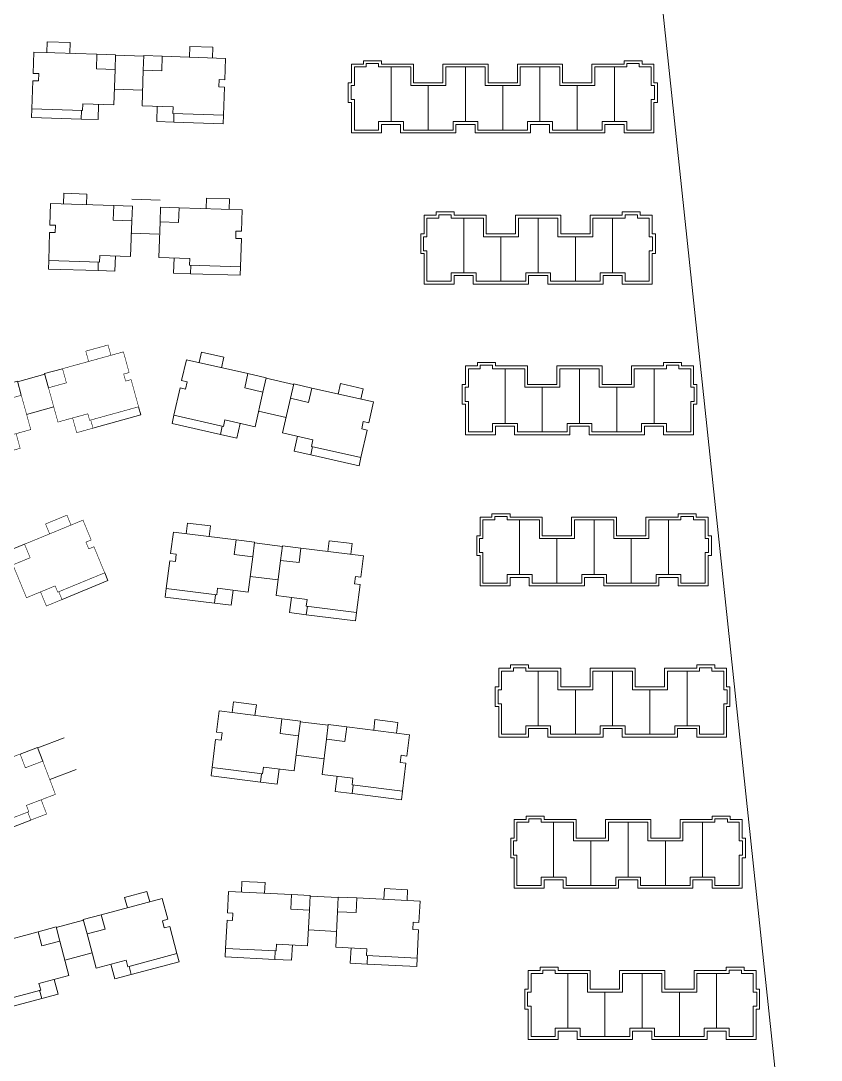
# Model space of a CAD drawing. Extents: x 65861 to 180383, y -19954 to 24543.
# Drawn here: x 123884 to 125302, y -12531 to -10689 of the extents above; entities that cross this region are included whole.
import ezdxf

# ---------------------------------------------------------------- set-up
doc = ezdxf.new("R2010")
doc.units = 0
doc.header["$LTSCALE"] = 1000
doc.header["$MEASUREMENT"] = 0
doc.layers.add('140', color=2, linetype='Continuous', lineweight=5)
doc.layers.add('DingDianTu', color=5, linetype='Continuous', lineweight=0)

# ---------------------------------------------------------------- blocks, each defined once
blk = doc.blocks.new('dafasfd')
at = {"layer": 'DingDianTu', "color": 7}
for points in [[(36368038, 16363912), (36371127, 16365074), (36372042, 16362641)], [(36369878, 16352210), (36361642, 16349110), (36361113, 16350514)]]:
    blk.add_lwpolyline(points, dxfattribs=at)
at = {"layer": 'DingDianTu', "color": 7, "const_width": 100}
blk.add_lwpolyline([(36368038, 16363912), (36368954, 16361479), (36372042, 16362641), (36374261, 16356745), (36369114, 16354807), (36369537, 16353684), (36361113, 16350514), (36359352, 16355194), (36360288, 16355546), (36359830, 16356763), (36358894, 16356410), (36357556, 16359967)], close=True, dxfattribs=at)
for points in [[(36363546, 16362221), (36362876, 16363999), (36359039, 16362555), (36359708, 16360777)], [(36371734, 16355794), (36372686, 16353267), (36369878, 16352210), (36369350, 16353614)]]:
    blk.add_lwpolyline(points, dxfattribs=at)
blk = doc.blocks.new('*E51')
at = {"layer": 'DingDianTu', "color": 251, "xscale": 0.001000002024510444, "yscale": 0.001000000163912773, "zscale": 0.001, "rotation": 339.3761177849276}
blk.add_blockref('dafasfd', (22612.58, -20413.34), dxfattribs=at)
blk = doc.blocks.new('*E32')
at = {"layer": 'DingDianTu', "color": 7, "xscale": 0.001000002024510444, "yscale": 0.001000000163912773, "zscale": 0.001, "rotation": 339.3761177849276}
blk.add_blockref('dafasfd', (22612.58, -20413.34), dxfattribs=at)
blk = doc.blocks.new('*E31')
at = {"layer": 'DingDianTu', "color": 7, "xscale": 0.001000002024510444, "yscale": 0.001000000163912773, "zscale": 0.001, "rotation": 339.3761177849276}
blk.add_blockref('dafasfd', (22612.58, -20413.34), dxfattribs=at)
blk = doc.blocks.new('*E227')
at = {"layer": 'DingDianTu', "color": 7, "xscale": 0.001000002024510444, "yscale": 0.001000000163912773, "zscale": 0.001, "rotation": 339.3761177849276}
blk.add_blockref('dafasfd', (22612.58, -20413.34), dxfattribs=at)
blk = doc.blocks.new('*E226')
at = {"layer": 'DingDianTu', "color": 7, "xscale": 0.001000002024510444, "yscale": 0.001000000163912773, "zscale": 0.001, "rotation": 339.3761177849276}
blk.add_blockref('dafasfd', (22612.58, -20413.34), dxfattribs=at)
blk = doc.blocks.new('*E221')
at = {"layer": 'DingDianTu', "color": 7, "xscale": 0.001000002024510444, "yscale": 0.001000000163912773, "zscale": 0.001, "rotation": 339.3761177849276}
blk.add_blockref('dafasfd', (22612.58, -20413.34), dxfattribs=at)

msp = doc.modelspace()

# ---------------------------------------------------------------- linework, layer by layer
at = {"layer": '140', "color": 7}
for p, q in [((125302.5, -13320), (124894, -9465.7)), ((123930.2, -10725.8), (123929.6, -10744.7)), ((123971.2, -10727.1), (123930.2, -10725.8)), ((123970.6, -10746.1), (123971.2, -10727.1)), ((124182.5, -10753.1), (124183.1, -10734.1)), ((124183.1, -10734.1), (124224.1, -10735.4)), ((124224.1, -10735.4), (124223.5, -10754.4)), ((123905.4, -10782), (123906.6, -10744)), ((123906.6, -10744), (124018.6, -10747.7)), ((124018.6, -10747.7), (124017.7, -10773.7)), ((124018.6, -10747.7), (124051.5, -10748.8)), ((124051.5, -10748.8), (124050.7, -10774.7)), ((124101.5, -10751.4), (124051.5, -10749.8)), ((124101.5, -10750.4), (124100.7, -10776.4)), ((124134.5, -10751.5), (124101.5, -10750.4)), ((124134.5, -10751.5), (124133.6, -10777.5)), ((124246.4, -10755.2), (124134.5, -10751.5)), ((124245.2, -10793.2), (124246.4, -10755.2)), ((124491, -10765.4), (124491, -10759.4)), ((124491, -10759.4), (124523, -10759.4)), ((124523, -10759.4), (124523, -10765.4)), ((124953, -10765.4), (124953, -10759.4)), ((124953, -10759.4), (124985, -10759.4)), ((124985, -10759.4), (124985, -10765.4)), ((124017.7, -10773.7), (124050.7, -10774.7)), ((124050.7, -10774.7), (124048.6, -10837.7)), ((124100.7, -10776.4), (124098.6, -10839.4)), ((124133.6, -10777.5), (124100.7, -10776.4)), ((124470, -10798.4), (124470, -10765.4)), ((124470, -10765.4), (124491, -10765.4)), ((124475, -10803.4), (124475, -10770.4)), ((124475, -10770.4), (124496, -10770.4)), ((124496, -10770.4), (124496, -10764.4)), ((124496, -10764.4), (124518, -10764.4)), ((124518, -10764.4), (124518, -10770.4)), ((124518, -10770.4), (124575, -10770.4)), ((124523, -10765.4), (124580, -10765.4)), ((124540, -10867.4), (124540, -10770.4)), ((124575, -10770.4), (124575, -10803.4)), ((124580, -10765.4), (124580, -10798.4)), ((124632, -10798.4), (124632, -10765.4)), ((124632, -10765.4), (124712, -10765.4)), ((124637, -10803.4), (124637, -10770.4)), ((124637, -10770.4), (124707, -10770.4)), ((124672, -10867.4), (124672, -10770.4)), ((124672, -10867.4), (124672, -10770.4)), ((124707, -10770.4), (124707, -10803.4)), ((124712, -10765.4), (124712, -10798.4)), ((124764, -10798.4), (124764, -10765.4)), ((124764, -10765.4), (124844, -10765.4)), ((124769, -10803.4), (124769, -10770.4)), ((124769, -10770.4), (124839, -10770.4)), ((124804, -10867.4), (124804, -10770.4)), ((124804, -10867.4), (124804, -10770.4)), ((124804, -10867.4), (124804, -10770.4)), ((124804, -10867.4), (124804, -10770.4)), ((124839, -10770.4), (124839, -10803.4)), ((124844, -10765.4), (124844, -10798.4)), ((124896, -10798.4), (124896, -10765.4)), ((124896, -10765.4), (124953, -10765.4)), ((124901, -10803.4), (124901, -10770.4)), ((124901, -10770.4), (124958, -10770.4)), ((124936, -10867.4), (124936, -10770.4)), ((124958, -10770.4), (124958, -10764.4)), ((124958, -10764.4), (124980, -10764.4)), ((124980, -10764.4), (124980, -10770.4)), ((124980, -10770.4), (125001, -10770.4)), ((124985, -10765.4), (125006, -10765.4)), ((125001, -10770.4), (125001, -10803.4)), ((125006, -10765.4), (125006, -10798.4)), ((123903.3, -10844.9), (123904.9, -10795)), ((123904.9, -10795), (123914.9, -10795.3)), ((123915.4, -10782.3), (123905.4, -10782)), ((123914.9, -10795.3), (123915.4, -10782.3)), ((124234.8, -10805.8), (124235.2, -10792.8)), ((124235.2, -10792.8), (124245.2, -10793.2)), ((124099.5, -10811.4), (124049.5, -10809.7)), ((124244.8, -10806.1), (124234.8, -10805.8)), ((124243.1, -10856.1), (124244.8, -10806.1)), ((124464, -10833.4), (124464, -10798.4)), ((124464, -10798.4), (124470, -10798.4)), ((124469, -10828.4), (124469, -10803.4)), ((124469, -10803.4), (124475, -10803.4)), ((124575, -10803.4), (124637, -10803.4)), ((124580, -10798.4), (124632, -10798.4)), ((124606, -10803.4), (124606, -10882.4)), ((124606, -10803.4), (124606, -10882.4)), ((124707, -10803.4), (124769, -10803.4)), ((124712, -10798.4), (124764, -10798.4)), ((124738, -10803.4), (124738, -10882.4)), ((124738, -10803.4), (124738, -10882.4)), ((124738, -10803.4), (124738, -10882.4)), ((124738, -10803.4), (124738, -10882.4)), ((124839, -10803.4), (124901, -10803.4)), ((124844, -10798.4), (124896, -10798.4)), ((124870, -10803.4), (124870, -10882.4)), ((124870, -10803.4), (124870, -10882.4)), ((124870, -10803.4), (124870, -10882.4)), ((124870, -10803.4), (124870, -10882.4)), ((125001, -10803.4), (125007, -10803.4)), ((125006, -10798.4), (125012, -10798.4)), ((125007, -10803.4), (125007, -10828.4)), ((125012, -10798.4), (125012, -10833.4)), ((124470, -10833.4), (124464, -10833.4)), ((124475, -10828.4), (124469, -10828.4)), ((124470, -10887.4), (124470, -10833.4)), ((124475, -10882.4), (124475, -10828.4)), ((125007, -10828.4), (125001, -10828.4)), ((125001, -10828.4), (125001, -10882.4)), ((125012, -10833.4), (125006, -10833.4)), ((125006, -10833.4), (125006, -10887.4)), ((123902.8, -10859.9), (123903.3, -10844.9)), ((123993.3, -10847.9), (123903.3, -10844.9)), ((123990.8, -10862.8), (123991.3, -10847.8)), ((123993.6, -10835.9), (123993.3, -10847.9)), ((124048.6, -10837.7), (123993.6, -10835.9)), ((124021.6, -10836.8), (124020.7, -10863.8)), ((124098.6, -10839.4), (124153.6, -10841.2)), ((124125.6, -10840.2), (124124.7, -10867.2)), ((124153.6, -10841.2), (124153.2, -10853.2)), ((123990.8, -10862.8), (123902.8, -10859.9)), ((124020.7, -10863.8), (123990.8, -10862.8)), ((124124.7, -10867.2), (124154.7, -10868.2)), ((124153.2, -10853.2), (124243.1, -10856.1)), ((124154.7, -10868.2), (124155.2, -10853.2)), ((124154.7, -10868.2), (124242.6, -10871.1)), ((124242.6, -10871.1), (124243.1, -10856.1)), ((124562, -10867.4), (124518, -10867.4)), ((124518, -10867.4), (124518, -10882.4)), ((124562, -10882.4), (124562, -10867.4)), ((124694, -10867.4), (124650, -10867.4)), ((124650, -10867.4), (124650, -10879.9)), ((124694, -10882.4), (124694, -10867.4)), ((124826, -10867.4), (124782, -10867.4)), ((124782, -10867.4), (124782, -10882.4)), ((124826, -10879.9), (124826, -10867.4)), ((124958, -10867.4), (124914, -10867.4)), ((124914, -10867.4), (124914, -10882.4)), ((124958, -10882.4), (124958, -10867.4)), ((124523, -10887.4), (124470, -10887.4)), ((124518, -10882.4), (124475, -10882.4)), ((124557, -10872.4), (124523, -10872.4)), ((124523, -10872.4), (124523, -10887.4)), ((124557, -10887.4), (124557, -10872.4)), ((124606, -10887.4), (124557, -10887.4)), ((124650, -10882.4), (124562, -10882.4)), ((124655, -10887.4), (124606, -10887.4)), ((124650, -10879.9), (124650, -10882.4)), ((124689, -10872.4), (124655, -10872.4)), ((124655, -10872.4), (124655, -10887.4)), ((124689, -10887.4), (124689, -10872.4)), ((124787, -10887.4), (124689, -10887.4)), ((124733, -10882.4), (124694, -10882.4)), ((124782, -10882.4), (124733, -10882.4)), ((124821, -10872.4), (124787, -10872.4)), ((124787, -10872.4), (124787, -10887.4)), ((124821, -10887.4), (124821, -10872.4)), ((124919, -10887.4), (124821, -10887.4)), ((124826, -10882.4), (124826, -10879.9)), ((124914, -10882.4), (124826, -10882.4)), ((124953, -10872.4), (124919, -10872.4)), ((124919, -10872.4), (124919, -10887.4)), ((124953, -10887.4), (124953, -10872.4)), ((125006, -10887.4), (124953, -10887.4)), ((125001, -10882.4), (124958, -10882.4)), ((123960.1, -10994.4), (123959.4, -11013.4)), ((124001, -10995.8), (123960.1, -10994.4)), ((124000.4, -11014.8), (124001, -10995.8)), ((123935.2, -11050.6), (123936.4, -11012.7)), ((123936.4, -11012.7), (124048.4, -11016.3)), ((124048.4, -11016.3), (124047.5, -11042.3)), ((124048.4, -11016.3), (124081.4, -11017.4)), ((124081.4, -11017.4), (124080.5, -11043.4)), ((124130.5, -11006.7), (124080.6, -11005)), ((124212.3, -11021.7), (124212.9, -11002.8)), ((124212.9, -11002.8), (124253.9, -11004.1)), ((124253.9, -11004.1), (124253.3, -11023.1)), ((124131.3, -11019.1), (124130.5, -11045.1)), ((124164.3, -11020.2), (124131.3, -11019.1)), ((124164.3, -11020.2), (124163.5, -11046.1)), ((124276.3, -11023.8), (124164.3, -11020.2)), ((124275, -11061.8), (124276.3, -11023.8)), ((124598.7, -11066.4), (124598.7, -11033.4)), ((124598.7, -11033.4), (124619.7, -11033.4)), ((124619.7, -11033.4), (124619.7, -11027.4)), ((124619.7, -11027.4), (124651.7, -11027.4)), ((124624.7, -11038.4), (124624.7, -11032.4)), ((124624.7, -11032.4), (124646.7, -11032.4)), ((124646.7, -11032.4), (124646.7, -11038.4)), ((124651.7, -11027.4), (124651.7, -11033.4)), ((124651.7, -11033.4), (124708.7, -11033.4)), ((124708.7, -11033.4), (124708.7, -11066.4)), ((124760.7, -11066.4), (124760.7, -11033.4)), ((124760.7, -11033.4), (124840.7, -11033.4)), ((124840.7, -11033.4), (124840.7, -11066.4)), ((124892.7, -11066.4), (124892.7, -11033.4)), ((124892.7, -11033.4), (124949.7, -11033.4)), ((124949.7, -11033.4), (124949.7, -11027.4)), ((124949.7, -11027.4), (124981.7, -11027.4)), ((124976.7, -11032.4), (124954.7, -11032.4)), ((124954.7, -11032.4), (124954.7, -11038.4)), ((124976.7, -11038.4), (124976.7, -11032.4)), ((124981.7, -11027.4), (124981.7, -11033.4)), ((124981.7, -11033.4), (125002.7, -11033.4)), ((125002.7, -11033.4), (125002.7, -11066.4)), ((123945.2, -11051), (123935.2, -11050.6)), ((123944.8, -11064), (123945.2, -11051)), ((124047.5, -11042.3), (124080.5, -11043.4)), ((124080.5, -11043.4), (124078.4, -11106.4)), ((124130.5, -11045.1), (124128.4, -11108)), ((124163.5, -11046.1), (124130.5, -11045.1)), ((124603.7, -11071.4), (124603.7, -11038.4)), ((124603.7, -11038.4), (124624.7, -11038.4)), ((124646.7, -11038.4), (124703.7, -11038.4)), ((124668.7, -11135.4), (124668.7, -11038.4)), ((124703.7, -11038.4), (124703.7, -11071.4)), ((124765.7, -11071.4), (124765.7, -11038.4)), ((124765.7, -11038.4), (124800.7, -11038.4)), ((124800.7, -11135.4), (124800.7, -11038.4)), ((124800.7, -11135.4), (124800.7, -11038.4)), ((124800.7, -11135.4), (124800.7, -11038.4)), ((124800.7, -11135.4), (124800.7, -11038.4)), ((124835.7, -11038.4), (124800.7, -11038.4)), ((124835.7, -11071.4), (124835.7, -11038.4)), ((124954.7, -11038.4), (124897.7, -11038.4)), ((124897.7, -11038.4), (124897.7, -11071.4)), ((124932.7, -11135.4), (124932.7, -11038.4)), ((124997.7, -11038.4), (124976.7, -11038.4)), ((124997.7, -11071.4), (124997.7, -11038.4)), ((123933.1, -11113.6), (123934.8, -11063.6)), ((123934.8, -11063.6), (123944.8, -11064)), ((124128.6, -11066.6), (124078.6, -11065)), ((124264.6, -11074.5), (124265, -11061.5)), ((124265, -11061.5), (124275, -11061.8)), ((124592.7, -11101.4), (124592.7, -11066.4)), ((124592.7, -11066.4), (124598.7, -11066.4)), ((124597.7, -11096.4), (124597.7, -11071.4)), ((124597.7, -11071.4), (124603.7, -11071.4)), ((124703.7, -11071.4), (124765.7, -11071.4)), ((124708.7, -11066.4), (124760.7, -11066.4)), ((124734.7, -11071.4), (124734.7, -11150.4)), ((124734.7, -11071.4), (124734.7, -11150.4)), ((124897.7, -11071.4), (124835.7, -11071.4)), ((124840.7, -11066.4), (124892.7, -11066.4)), ((124866.7, -11071.4), (124866.7, -11150.4)), ((124866.7, -11071.4), (124866.7, -11150.4)), ((125003.7, -11071.4), (124997.7, -11071.4)), ((125002.7, -11066.4), (125008.7, -11066.4)), ((125003.7, -11096.4), (125003.7, -11071.4)), ((125008.7, -11066.4), (125008.7, -11101.4)), ((124274.6, -11074.8), (124264.6, -11074.5)), ((124272.9, -11124.8), (124274.6, -11074.8)), ((124023.5, -11104.6), (124023.1, -11116.6)), ((124078.4, -11106.4), (124023.5, -11104.6)), ((124051.5, -11105.5), (124050.6, -11132.5)), ((124128.4, -11108), (124183.4, -11109.8)), ((124155.4, -11108.9), (124154.5, -11135.9)), ((124598.7, -11101.4), (124592.7, -11101.4)), ((124603.7, -11096.4), (124597.7, -11096.4)), ((124598.7, -11155.4), (124598.7, -11101.4)), ((124603.7, -11150.4), (124603.7, -11096.4)), ((124997.7, -11150.4), (124997.7, -11096.4)), ((124997.7, -11096.4), (125003.7, -11096.4)), ((125008.7, -11101.4), (125002.7, -11101.4)), ((125002.7, -11101.4), (125002.7, -11155.4)), ((123932.6, -11128.6), (123933.1, -11113.6)), ((124023.1, -11116.6), (123933.1, -11113.6)), ((124020.6, -11131.5), (124021.1, -11116.5)), ((124183.4, -11109.8), (124183, -11121.8)), ((124183, -11121.8), (124272.9, -11124.8)), ((124184.5, -11136.9), (124185, -11121.9)), ((124272.4, -11139.8), (124272.9, -11124.8)), ((124020.6, -11131.5), (123932.6, -11128.6)), ((124050.6, -11132.5), (124020.6, -11131.5)), ((124154.5, -11135.9), (124184.5, -11136.9)), ((124184.5, -11136.9), (124272.4, -11139.8)), ((124690.7, -11135.4), (124646.7, -11135.4)), ((124646.7, -11135.4), (124646.7, -11150.4)), ((124685.7, -11140.4), (124651.7, -11140.4)), ((124651.7, -11140.4), (124651.7, -11155.4)), ((124685.7, -11155.4), (124685.7, -11140.4)), ((124690.7, -11150.4), (124690.7, -11135.4)), ((124800.7, -11135.4), (124778.7, -11135.4)), ((124778.7, -11135.4), (124778.7, -11147.9)), ((124817.7, -11140.4), (124783.7, -11140.4)), ((124783.7, -11140.4), (124783.7, -11155.4)), ((124800.7, -11135.4), (124822.7, -11135.4)), ((124817.7, -11155.4), (124817.7, -11140.4)), ((124822.7, -11135.4), (124822.7, -11147.9)), ((124910.7, -11150.4), (124910.7, -11135.4)), ((124910.7, -11135.4), (124954.7, -11135.4)), ((124949.7, -11140.4), (124915.7, -11140.4)), ((124915.7, -11140.4), (124915.7, -11155.4)), ((124949.7, -11155.4), (124949.7, -11140.4)), ((124954.7, -11135.4), (124954.7, -11150.4)), ((124651.7, -11155.4), (124598.7, -11155.4)), ((124646.7, -11150.4), (124603.7, -11150.4)), ((124734.7, -11155.4), (124685.7, -11155.4)), ((124778.7, -11150.4), (124690.7, -11150.4)), ((124783.7, -11155.4), (124734.7, -11155.4)), ((124778.7, -11147.9), (124778.7, -11150.4)), ((124915.7, -11155.4), (124817.7, -11155.4)), ((124822.7, -11147.9), (124822.7, -11150.4)), ((124822.7, -11150.4), (124910.7, -11150.4)), ((125002.7, -11155.4), (124949.7, -11155.4)), ((124954.7, -11150.4), (124997.7, -11150.4)), ((124168.8, -11326.5), (124177.2, -11289.4)), ((124177.2, -11289.4), (124286.4, -11314.1)), ((124203.8, -11276), (124199.6, -11294.5)), ((124243.8, -11285), (124203.8, -11276)), ((124239.6, -11303.5), (124243.8, -11285)), ((124672.1, -11333.3), (124672.1, -11300.3)), ((124672.1, -11300.3), (124693.1, -11300.3)), ((124677.1, -11338.3), (124677.1, -11305.3)), ((124677.1, -11305.3), (124698.1, -11305.3)), ((124693.1, -11300.3), (124693.1, -11294.3)), ((124693.1, -11294.3), (124725.1, -11294.3)), ((124698.1, -11305.3), (124698.1, -11299.3)), ((124698.1, -11299.3), (124720.1, -11299.3)), ((124720.1, -11299.3), (124720.1, -11305.3)), ((124720.1, -11305.3), (124777.1, -11305.3)), ((124725.1, -11294.3), (124725.1, -11300.3)), ((124725.1, -11300.3), (124782.1, -11300.3)), ((124742.1, -11402.3), (124742.1, -11305.3)), ((124777.1, -11305.3), (124777.1, -11338.3)), ((124782.1, -11300.3), (124782.1, -11333.3)), ((124834.1, -11333.3), (124834.1, -11300.3)), ((124834.1, -11300.3), (124914.1, -11300.3)), ((124839.1, -11338.3), (124839.1, -11305.3)), ((124839.1, -11305.3), (124874.1, -11305.3)), ((124874.1, -11402.3), (124874.1, -11305.3)), ((124874.1, -11402.3), (124874.1, -11305.3)), ((124874.1, -11402.3), (124874.1, -11305.3)), ((124874.1, -11402.3), (124874.1, -11305.3)), ((124909.1, -11305.3), (124874.1, -11305.3)), ((124909.1, -11338.3), (124909.1, -11305.3)), ((124914.1, -11300.3), (124914.1, -11333.3)), ((124966.1, -11333.3), (124966.1, -11300.3)), ((124966.1, -11300.3), (125023.1, -11300.3)), ((125028.1, -11305.3), (124971.1, -11305.3)), ((124971.1, -11305.3), (124971.1, -11338.3)), ((125006.1, -11402.3), (125006.1, -11305.3)), ((125023.1, -11300.3), (125023.1, -11294.3)), ((125023.1, -11294.3), (125055.1, -11294.3)), ((125050.1, -11299.3), (125028.1, -11299.3)), ((125028.1, -11299.3), (125028.1, -11305.3)), ((125050.1, -11305.3), (125050.1, -11299.3)), ((125071.1, -11305.3), (125050.1, -11305.3)), ((125055.1, -11294.3), (125055.1, -11300.3)), ((125055.1, -11300.3), (125076.1, -11300.3)), ((125071.1, -11338.3), (125071.1, -11305.3)), ((125076.1, -11300.3), (125076.1, -11333.3)), ((123926.1, -11315), (123877.9, -11328.4)), ((124178.6, -11328.7), (124168.8, -11326.5)), ((124175.7, -11341.4), (124178.6, -11328.7)), ((124286.4, -11314.1), (124280.7, -11339.4)), ((124286.4, -11314.1), (124318.6, -11321.3)), ((124318.6, -11321.3), (124312.9, -11346.7)), ((124367.2, -11333.3), (124318.4, -11322.3)), ((124155, -11387.9), (124166, -11339.2)), ((124166, -11339.2), (124175.7, -11341.4)), ((124280.7, -11339.4), (124312.9, -11346.7)), ((124312.9, -11346.7), (124299, -11408.2)), ((124367.4, -11332.3), (124361.7, -11357.7)), ((124399.6, -11339.6), (124367.4, -11332.3)), ((124399.6, -11339.6), (124393.9, -11365)), ((124508.9, -11364.3), (124399.6, -11339.6)), ((124446.4, -11350.2), (124450.6, -11331.6)), ((124450.6, -11331.6), (124490.6, -11340.7)), ((124490.6, -11340.7), (124486.4, -11359.2)), ((124666.1, -11368.3), (124666.1, -11333.3)), ((124666.1, -11333.3), (124672.1, -11333.3)), ((124671.1, -11363.3), (124671.1, -11338.3)), ((124671.1, -11338.3), (124677.1, -11338.3)), ((124777.1, -11338.3), (124839.1, -11338.3)), ((124782.1, -11333.3), (124834.1, -11333.3)), ((124808.1, -11338.3), (124808.1, -11417.3)), ((124808.1, -11338.3), (124808.1, -11417.3)), ((124971.1, -11338.3), (124909.1, -11338.3)), ((124914.1, -11333.3), (124966.1, -11333.3)), ((124940.1, -11338.3), (124940.1, -11417.3)), ((124940.1, -11338.3), (124940.1, -11417.3)), ((125077.1, -11338.3), (125071.1, -11338.3)), ((125076.1, -11333.3), (125082.1, -11333.3)), ((125077.1, -11363.3), (125077.1, -11338.3)), ((125082.1, -11333.3), (125082.1, -11368.3)), ((124361.7, -11357.7), (124347.8, -11419.2)), ((124393.9, -11365), (124361.7, -11357.7)), ((124500.5, -11401.3), (124508.9, -11364.3)), ((124677.1, -11363.3), (124671.1, -11363.3)), ((124677.1, -11417.3), (124677.1, -11363.3)), ((125071.1, -11417.3), (125071.1, -11363.3)), ((125071.1, -11363.3), (125077.1, -11363.3)), ((123942.1, -11372.9), (123893.9, -11386.2)), ((124354, -11391.8), (124305.2, -11380.8)), ((124672.1, -11368.3), (124666.1, -11368.3)), ((124672.1, -11422.3), (124672.1, -11368.3)), ((125082.1, -11368.3), (125076.1, -11368.3)), ((125076.1, -11368.3), (125076.1, -11422.3)), ((124151.7, -11402.6), (124155, -11387.9)), ((124237.5, -11421.9), (124151.7, -11402.6)), ((124242.8, -11407.8), (124155, -11387.9)), ((124245.4, -11396.1), (124242.8, -11407.8)), ((124299, -11408.2), (124245.4, -11396.1)), ((124272.7, -11402.2), (124266.8, -11428.6)), ((124487.9, -11411.8), (124490.7, -11399.1)), ((124490.7, -11399.1), (124500.5, -11401.3)), ((124764.1, -11402.3), (124720.1, -11402.3)), ((124720.1, -11402.3), (124720.1, -11417.3)), ((124764.1, -11417.3), (124764.1, -11402.3)), ((124874.1, -11402.3), (124852.1, -11402.3)), ((124852.1, -11402.3), (124852.1, -11414.8)), ((124874.1, -11402.3), (124896.1, -11402.3)), ((124896.1, -11402.3), (124896.1, -11414.8)), ((124984.1, -11417.3), (124984.1, -11402.3)), ((124984.1, -11402.3), (125028.1, -11402.3)), ((125028.1, -11402.3), (125028.1, -11417.3)), ((124237.5, -11421.9), (124240.8, -11407.3)), ((124266.8, -11428.6), (124237.5, -11421.9)), ((124347.8, -11419.2), (124401.5, -11431.3)), ((124486.6, -11462.8), (124497.6, -11414)), ((124497.6, -11414), (124487.9, -11411.8)), ((124725.1, -11422.3), (124672.1, -11422.3)), ((124720.1, -11417.3), (124677.1, -11417.3)), ((124759.1, -11407.3), (124725.1, -11407.3)), ((124725.1, -11407.3), (124725.1, -11422.3)), ((124759.1, -11422.3), (124759.1, -11407.3)), ((124808.1, -11422.3), (124759.1, -11422.3)), ((124852.1, -11417.3), (124764.1, -11417.3)), ((124857.1, -11422.3), (124808.1, -11422.3)), ((124852.1, -11414.8), (124852.1, -11417.3)), ((124891.1, -11407.3), (124857.1, -11407.3)), ((124857.1, -11407.3), (124857.1, -11422.3)), ((124891.1, -11422.3), (124891.1, -11407.3)), ((124989.1, -11422.3), (124891.1, -11422.3)), ((124896.1, -11414.8), (124896.1, -11417.3)), ((124896.1, -11417.3), (124984.1, -11417.3)), ((125023.1, -11407.3), (124989.1, -11407.3)), ((124989.1, -11407.3), (124989.1, -11422.3)), ((125023.1, -11422.3), (125023.1, -11407.3)), ((125076.1, -11422.3), (125023.1, -11422.3)), ((125028.1, -11417.3), (125071.1, -11417.3)), ((124374.2, -11425.1), (124368.2, -11451.4)), ((124401.5, -11431.3), (124398.8, -11443)), ((124368.2, -11451.4), (124397.5, -11458)), ((124397.5, -11458), (124400.8, -11443.4)), ((124397.5, -11458), (124483.3, -11477.4)), ((124398.8, -11443), (124486.6, -11462.8)), ((124483.3, -11477.4), (124486.6, -11462.8)), ((124697.9, -11601.3), (124697.9, -11568.3)), ((124697.9, -11568.3), (124718.9, -11568.3)), ((124718.9, -11568.3), (124718.9, -11562.3)), ((124718.9, -11562.3), (124750.9, -11562.3)), ((124723.9, -11573.3), (124723.9, -11567.3)), ((124723.9, -11567.3), (124745.9, -11567.3)), ((124745.9, -11567.3), (124745.9, -11573.3)), ((124750.9, -11562.3), (124750.9, -11568.3)), ((124750.9, -11568.3), (124807.9, -11568.3)), ((124807.9, -11568.3), (124807.9, -11601.3)), ((124859.9, -11601.3), (124859.9, -11568.3)), ((124859.9, -11568.3), (124939.9, -11568.3)), ((124939.9, -11568.3), (124939.9, -11601.3)), ((124991.9, -11601.3), (124991.9, -11568.3)), ((124991.9, -11568.3), (125048.9, -11568.3)), ((125048.9, -11568.3), (125048.9, -11562.3)), ((125048.9, -11562.3), (125080.9, -11562.3)), ((125075.9, -11567.3), (125053.9, -11567.3)), ((125053.9, -11567.3), (125053.9, -11573.3)), ((125075.9, -11573.3), (125075.9, -11567.3)), ((125080.9, -11562.3), (125080.9, -11568.3)), ((125080.9, -11568.3), (125101.9, -11568.3)), ((125101.9, -11568.3), (125101.9, -11601.3)), ((124179.2, -11579), (124176.9, -11597.9)), ((124219.9, -11584.1), (124179.2, -11579)), ((124217.6, -11603), (124219.9, -11584.1)), ((124702.9, -11606.3), (124702.9, -11573.3)), ((124702.9, -11573.3), (124723.9, -11573.3)), ((124745.9, -11573.3), (124802.9, -11573.3)), ((124767.9, -11670.3), (124767.9, -11573.3)), ((124802.9, -11573.3), (124802.9, -11606.3)), ((124864.9, -11606.3), (124864.9, -11573.3)), ((124864.9, -11573.3), (124899.9, -11573.3)), ((124899.9, -11670.3), (124899.9, -11573.3)), ((124899.9, -11670.3), (124899.9, -11573.3)), ((124899.9, -11670.3), (124899.9, -11573.3)), ((124899.9, -11670.3), (124899.9, -11573.3)), ((124934.9, -11573.3), (124899.9, -11573.3)), ((124934.9, -11606.3), (124934.9, -11573.3)), ((125053.9, -11573.3), (124996.9, -11573.3)), ((124996.9, -11573.3), (124996.9, -11606.3)), ((125031.9, -11670.3), (125031.9, -11573.3)), ((125096.9, -11573.3), (125075.9, -11573.3)), ((125096.9, -11606.3), (125096.9, -11573.3)), ((124149.3, -11632.7), (124154.1, -11595)), ((124154.1, -11595), (124265.2, -11608.9)), ((124691.9, -11636.3), (124691.9, -11601.3)), ((124691.9, -11601.3), (124697.9, -11601.3)), ((124696.9, -11631.3), (124696.9, -11606.3)), ((124696.9, -11606.3), (124702.9, -11606.3)), ((124802.9, -11606.3), (124864.9, -11606.3)), ((124807.9, -11601.3), (124859.9, -11601.3)), ((124833.9, -11606.3), (124833.9, -11685.3)), ((124833.9, -11606.3), (124833.9, -11685.3)), ((124996.9, -11606.3), (124934.9, -11606.3)), ((124939.9, -11601.3), (124991.9, -11601.3)), ((124965.9, -11606.3), (124965.9, -11685.3)), ((124965.9, -11606.3), (124965.9, -11685.3)), ((125102.9, -11606.3), (125096.9, -11606.3)), ((125101.9, -11601.3), (125107.9, -11601.3)), ((125102.9, -11631.3), (125102.9, -11606.3)), ((125107.9, -11601.3), (125107.9, -11636.3)), ((124265.2, -11608.9), (124262, -11634.7)), ((124265.2, -11608.9), (124297.9, -11613)), ((124297.9, -11613), (124294.7, -11638.8)), ((124347.4, -11620.2), (124297.8, -11614)), ((124347.6, -11619.2), (124344.3, -11645)), ((124380.3, -11623.3), (124347.6, -11619.2)), ((124380.3, -11623.3), (124377.1, -11649.1)), ((124491.4, -11637.1), (124380.3, -11623.3)), ((124427.9, -11629.2), (124430.3, -11610.4)), ((124430.3, -11610.4), (124471, -11615.4)), ((124471, -11615.4), (124468.6, -11634.3)), ((124159.3, -11634), (124149.3, -11632.7)), ((124157.7, -11646.9), (124159.3, -11634)), ((124262, -11634.7), (124294.7, -11638.8)), ((124294.7, -11638.8), (124286.9, -11701.3)), ((124486.7, -11674.9), (124491.4, -11637.1)), ((124697.9, -11636.3), (124691.9, -11636.3)), ((124702.9, -11631.3), (124696.9, -11631.3)), ((124697.9, -11690.3), (124697.9, -11636.3)), ((124702.9, -11685.3), (124702.9, -11631.3)), ((125096.9, -11685.3), (125096.9, -11631.3)), ((125096.9, -11631.3), (125102.9, -11631.3)), ((125107.9, -11636.3), (125101.9, -11636.3)), ((125101.9, -11636.3), (125101.9, -11690.3)), ((124141.5, -11695.2), (124147.7, -11645.6)), ((124147.7, -11645.6), (124157.7, -11646.9)), ((124344.3, -11645), (124336.5, -11707.5)), ((124377.1, -11649.1), (124344.3, -11645)), ((124340, -11679.7), (124290.4, -11673.5)), ((124475.2, -11686.5), (124476.8, -11673.6)), ((124476.8, -11673.6), (124486.7, -11674.9)), ((124789.9, -11670.3), (124745.9, -11670.3)), ((124745.9, -11670.3), (124745.9, -11685.3)), ((124784.9, -11675.3), (124750.9, -11675.3)), ((124750.9, -11675.3), (124750.9, -11690.3)), ((124784.9, -11690.3), (124784.9, -11675.3)), ((124789.9, -11685.3), (124789.9, -11670.3)), ((124899.9, -11670.3), (124877.9, -11670.3)), ((124877.9, -11670.3), (124877.9, -11682.8)), ((124916.9, -11675.3), (124882.9, -11675.3)), ((124882.9, -11675.3), (124882.9, -11690.3)), ((124899.9, -11670.3), (124921.9, -11670.3)), ((124916.9, -11690.3), (124916.9, -11675.3)), ((124921.9, -11670.3), (124921.9, -11682.8)), ((125009.9, -11685.3), (125009.9, -11670.3)), ((125009.9, -11670.3), (125053.9, -11670.3)), ((125048.9, -11675.3), (125014.9, -11675.3)), ((125014.9, -11675.3), (125014.9, -11690.3)), ((125048.9, -11690.3), (125048.9, -11675.3)), ((125053.9, -11670.3), (125053.9, -11685.3)), ((124139.7, -11710.1), (124141.5, -11695.2)), ((124230.9, -11706.4), (124141.5, -11695.2)), ((124232.3, -11694.5), (124230.9, -11706.4)), ((124286.9, -11701.3), (124232.3, -11694.5)), ((124260.1, -11698), (124256.8, -11724.7)), ((124485.1, -11687.8), (124475.2, -11686.5)), ((124478.9, -11737.4), (124485.1, -11687.8)), ((124750.9, -11690.3), (124697.9, -11690.3)), ((124745.9, -11685.3), (124702.9, -11685.3)), ((124833.9, -11690.3), (124784.9, -11690.3)), ((124877.9, -11685.3), (124789.9, -11685.3)), ((124882.9, -11690.3), (124833.9, -11690.3)), ((124877.9, -11682.8), (124877.9, -11685.3)), ((125014.9, -11690.3), (124916.9, -11690.3)), ((124921.9, -11682.8), (124921.9, -11685.3)), ((124921.9, -11685.3), (125009.9, -11685.3)), ((125101.9, -11690.3), (125048.9, -11690.3)), ((125053.9, -11685.3), (125096.9, -11685.3)), ((124227, -11721), (124139.7, -11710.1)), ((124227, -11721), (124228.9, -11706.1)), ((124336.5, -11707.5), (124391.1, -11714.3)), ((124363.3, -11710.8), (124360, -11737.6)), ((124391.1, -11714.3), (124389.6, -11726.2)), ((124256.8, -11724.7), (124227, -11721)), ((124389.6, -11726.2), (124478.9, -11737.4)), ((124389.7, -11741.3), (124391.6, -11726.5)), ((124360, -11737.6), (124389.7, -11741.3)), ((124389.7, -11741.3), (124477.1, -11752.3)), ((124477.1, -11752.3), (124478.9, -11737.4)), ((124730.8, -11869.3), (124730.8, -11836.3)), ((124730.8, -11836.3), (124751.8, -11836.3)), ((124735.8, -11874.3), (124735.8, -11841.3)), ((124735.8, -11841.3), (124756.8, -11841.3)), ((124751.8, -11836.3), (124751.8, -11830.3)), ((124751.8, -11830.3), (124783.8, -11830.3)), ((124756.8, -11841.3), (124756.8, -11835.3)), ((124756.8, -11835.3), (124778.8, -11835.3)), ((124778.8, -11835.3), (124778.8, -11841.3)), ((124778.8, -11841.3), (124835.8, -11841.3)), ((124783.8, -11830.3), (124783.8, -11836.3)), ((124783.8, -11836.3), (124840.8, -11836.3)), ((124800.8, -11938.3), (124800.8, -11841.3)), ((124835.8, -11841.3), (124835.8, -11874.3)), ((124840.8, -11836.3), (124840.8, -11869.3)), ((124892.8, -11869.3), (124892.8, -11836.3)), ((124892.8, -11836.3), (124972.8, -11836.3)), ((124897.8, -11874.3), (124897.8, -11841.3)), ((124897.8, -11841.3), (124932.8, -11841.3)), ((124932.8, -11938.3), (124932.8, -11841.3)), ((124932.8, -11938.3), (124932.8, -11841.3)), ((124932.8, -11938.3), (124932.8, -11841.3)), ((124932.8, -11938.3), (124932.8, -11841.3)), ((124967.8, -11841.3), (124932.8, -11841.3)), ((124967.8, -11874.3), (124967.8, -11841.3)), ((124972.8, -11836.3), (124972.8, -11869.3)), ((125024.8, -11869.3), (125024.8, -11836.3)), ((125024.8, -11836.3), (125081.8, -11836.3)), ((125086.8, -11841.3), (125029.8, -11841.3)), ((125029.8, -11841.3), (125029.8, -11874.3)), ((125064.8, -11938.3), (125064.8, -11841.3)), ((125081.8, -11836.3), (125081.8, -11830.3)), ((125081.8, -11830.3), (125113.8, -11830.3)), ((125108.8, -11835.3), (125086.8, -11835.3)), ((125086.8, -11835.3), (125086.8, -11841.3)), ((125108.8, -11841.3), (125108.8, -11835.3)), ((125129.8, -11841.3), (125108.8, -11841.3)), ((125113.8, -11830.3), (125113.8, -11836.3)), ((125113.8, -11836.3), (125134.8, -11836.3)), ((125129.8, -11874.3), (125129.8, -11841.3)), ((125134.8, -11836.3), (125134.8, -11869.3)), ((124724.8, -11904.3), (124724.8, -11869.3)), ((124724.8, -11869.3), (124730.8, -11869.3)), ((124729.8, -11899.3), (124729.8, -11874.3)), ((124729.8, -11874.3), (124735.8, -11874.3)), ((124835.8, -11874.3), (124897.8, -11874.3)), ((124840.8, -11869.3), (124892.8, -11869.3)), ((124866.8, -11874.3), (124866.8, -11953.3)), ((124866.8, -11874.3), (124866.8, -11953.3)), ((125029.8, -11874.3), (124967.8, -11874.3)), ((124972.8, -11869.3), (125024.8, -11869.3)), ((124998.8, -11874.3), (124998.8, -11953.3)), ((124998.8, -11874.3), (124998.8, -11953.3)), ((125135.8, -11874.3), (125129.8, -11874.3)), ((125134.8, -11869.3), (125140.8, -11869.3)), ((125135.8, -11899.3), (125135.8, -11874.3)), ((125140.8, -11869.3), (125140.8, -11904.3)), ((124260.5, -11896), (124258.1, -11914.9)), ((124301.2, -11901.1), (124260.5, -11896)), ((124298.8, -11920), (124301.2, -11901.1)), ((124735.8, -11899.3), (124729.8, -11899.3)), ((124735.8, -11953.3), (124735.8, -11899.3)), ((125129.8, -11953.3), (125129.8, -11899.3)), ((125129.8, -11899.3), (125135.8, -11899.3)), ((124230.6, -11949.7), (124235.3, -11912)), ((124235.3, -11912), (124346.4, -11925.9)), ((124730.8, -11904.3), (124724.8, -11904.3)), ((124730.8, -11958.3), (124730.8, -11904.3)), ((125140.8, -11904.3), (125134.8, -11904.3)), ((125134.8, -11904.3), (125134.8, -11958.3)), ((124346.4, -11925.9), (124343.2, -11951.7)), ((124346.4, -11925.9), (124379.2, -11930)), ((124379.2, -11930), (124376, -11955.8)), ((124428.7, -11937.2), (124379.1, -11931)), ((124428.8, -11936.2), (124425.6, -11962)), ((124461.5, -11940.3), (124428.8, -11936.2)), ((124509.2, -11946.2), (124511.5, -11927.4)), ((124511.5, -11927.4), (124552.2, -11932.5)), ((124552.2, -11932.5), (124549.9, -11951.3)), ((124822.8, -11938.3), (124778.8, -11938.3)), ((124778.8, -11938.3), (124778.8, -11953.3)), ((124822.8, -11953.3), (124822.8, -11938.3)), ((124932.8, -11938.3), (124910.8, -11938.3)), ((124910.8, -11938.3), (124910.8, -11950.8)), ((124932.8, -11938.3), (124954.8, -11938.3)), ((124954.8, -11938.3), (124954.8, -11950.8)), ((125042.8, -11953.3), (125042.8, -11938.3)), ((125042.8, -11938.3), (125086.8, -11938.3)), ((125086.8, -11938.3), (125086.8, -11953.3)), ((124240.5, -11951), (124230.6, -11949.7)), ((124238.9, -11963.9), (124240.5, -11951)), ((124343.2, -11951.7), (124376, -11955.8)), ((124376, -11955.8), (124368.2, -12018.3)), ((124461.5, -11940.3), (124458.3, -11966.1)), ((124572.7, -11954.2), (124461.5, -11940.3)), ((124568, -11991.9), (124572.7, -11954.2)), ((124778.8, -11953.3), (124735.8, -11953.3)), ((124817.8, -11943.3), (124783.8, -11943.3)), ((124783.8, -11943.3), (124783.8, -11958.3)), ((124817.8, -11958.3), (124817.8, -11943.3)), ((124910.8, -11953.3), (124822.8, -11953.3)), ((124910.8, -11950.8), (124910.8, -11953.3)), ((124949.8, -11943.3), (124915.8, -11943.3)), ((124915.8, -11943.3), (124915.8, -11958.3)), ((124949.8, -11958.3), (124949.8, -11943.3)), ((124954.8, -11950.8), (124954.8, -11953.3)), ((124954.8, -11953.3), (125042.8, -11953.3)), ((125081.8, -11943.3), (125047.8, -11943.3)), ((125047.8, -11943.3), (125047.8, -11958.3)), ((125081.8, -11958.3), (125081.8, -11943.3)), ((125086.8, -11953.3), (125129.8, -11953.3)), ((123960.4, -11959.7), (123913.6, -11977.5)), ((124222.8, -12012.2), (124229, -11962.6)), ((124229, -11962.6), (124238.9, -11963.9)), ((124425.6, -11962), (124417.8, -12024.5)), ((124458.3, -11966.1), (124425.6, -11962)), ((124783.8, -11958.3), (124730.8, -11958.3)), ((124866.8, -11958.3), (124817.8, -11958.3)), ((124915.8, -11958.3), (124866.8, -11958.3)), ((125047.8, -11958.3), (124949.8, -11958.3)), ((125134.8, -11958.3), (125081.8, -11958.3)), ((124421.2, -11996.7), (124371.6, -11990.5)), ((124556.4, -12003.5), (124558, -11990.6)), ((124558, -11990.6), (124568, -11991.9)), ((124220.9, -12027.1), (124222.8, -12012.2)), ((124312.1, -12023.4), (124222.8, -12012.2)), ((124313.6, -12011.5), (124312.1, -12023.4)), ((124368.2, -12018.3), (124313.6, -12011.5)), ((124566.4, -12004.8), (124556.4, -12003.5)), ((124560.2, -12054.4), (124566.4, -12004.8)), ((123981.7, -12015.8), (123935, -12033.6)), ((124308.3, -12038), (124220.9, -12027.1)), ((124308.3, -12038), (124310.1, -12023.2)), ((124341.4, -12015), (124338, -12041.8)), ((124417.8, -12024.5), (124472.3, -12031.3)), ((124444.6, -12027.8), (124441.2, -12054.6)), ((124338, -12041.8), (124308.3, -12038)), ((124472.3, -12031.3), (124470.9, -12043.2)), ((124470.9, -12043.2), (124560.2, -12054.4)), ((124471, -12058.4), (124472.8, -12043.5)), ((124441.2, -12054.6), (124471, -12058.4)), ((124471, -12058.4), (124558.3, -12069.3)), ((124558.3, -12069.3), (124560.2, -12054.4)), ((124758.2, -12137.3), (124758.2, -12104.3)), ((124758.2, -12104.3), (124779.2, -12104.3)), ((124779.2, -12104.3), (124779.2, -12098.3)), ((124779.2, -12098.3), (124811.2, -12098.3)), ((124784.2, -12109.3), (124784.2, -12103.3)), ((124784.2, -12103.3), (124806.2, -12103.3)), ((124806.2, -12103.3), (124806.2, -12109.3)), ((124811.2, -12098.3), (124811.2, -12104.3)), ((124811.2, -12104.3), (124868.2, -12104.3)), ((124868.2, -12104.3), (124868.2, -12137.3)), ((124920.2, -12137.3), (124920.2, -12104.3)), ((124920.2, -12104.3), (125000.2, -12104.3)), ((125000.2, -12104.3), (125000.2, -12137.3)), ((125052.2, -12137.3), (125052.2, -12104.3)), ((125052.2, -12104.3), (125109.2, -12104.3)), ((125109.2, -12104.3), (125109.2, -12098.3)), ((125109.2, -12098.3), (125141.2, -12098.3)), ((125136.2, -12103.3), (125114.2, -12103.3)), ((125114.2, -12103.3), (125114.2, -12109.3)), ((125136.2, -12109.3), (125136.2, -12103.3)), ((125141.2, -12098.3), (125141.2, -12104.3)), ((125141.2, -12104.3), (125162.2, -12104.3)), ((125162.2, -12104.3), (125162.2, -12137.3)), ((124763.2, -12142.3), (124763.2, -12109.3)), ((124763.2, -12109.3), (124784.2, -12109.3)), ((124806.2, -12109.3), (124863.2, -12109.3)), ((124828.2, -12206.3), (124828.2, -12109.3)), ((124863.2, -12109.3), (124863.2, -12142.3)), ((124925.2, -12142.3), (124925.2, -12109.3)), ((124925.2, -12109.3), (124960.2, -12109.3)), ((124960.2, -12206.3), (124960.2, -12109.3)), ((124960.2, -12206.3), (124960.2, -12109.3)), ((124960.2, -12206.3), (124960.2, -12109.3)), ((124960.2, -12206.3), (124960.2, -12109.3)), ((124995.2, -12109.3), (124960.2, -12109.3)), ((124995.2, -12142.3), (124995.2, -12109.3)), ((125114.2, -12109.3), (125057.2, -12109.3)), ((125057.2, -12109.3), (125057.2, -12142.3)), ((125092.2, -12206.3), (125092.2, -12109.3)), ((125157.2, -12109.3), (125136.2, -12109.3)), ((125157.2, -12142.3), (125157.2, -12109.3)), ((124752.2, -12172.3), (124752.2, -12137.3)), ((124752.2, -12137.3), (124758.2, -12137.3)), ((124868.2, -12137.3), (124920.2, -12137.3)), ((125000.2, -12137.3), (125052.2, -12137.3)), ((125162.2, -12137.3), (125168.2, -12137.3)), ((125168.2, -12137.3), (125168.2, -12172.3)), ((124757.2, -12167.3), (124757.2, -12142.3)), ((124757.2, -12142.3), (124763.2, -12142.3)), ((124863.2, -12142.3), (124925.2, -12142.3)), ((124894.2, -12142.3), (124894.2, -12221.3)), ((124894.2, -12142.3), (124894.2, -12221.3)), ((125057.2, -12142.3), (124995.2, -12142.3)), ((125026.2, -12142.3), (125026.2, -12221.3)), ((125026.2, -12142.3), (125026.2, -12221.3)), ((125163.2, -12142.3), (125157.2, -12142.3)), ((125163.2, -12167.3), (125163.2, -12142.3)), ((124758.2, -12172.3), (124752.2, -12172.3)), ((124763.2, -12167.3), (124757.2, -12167.3)), ((124758.2, -12226.3), (124758.2, -12172.3)), ((124763.2, -12221.3), (124763.2, -12167.3)), ((125157.2, -12221.3), (125157.2, -12167.3)), ((125157.2, -12167.3), (125163.2, -12167.3)), ((125168.2, -12172.3), (125162.2, -12172.3)), ((125162.2, -12172.3), (125162.2, -12226.3)), ((124275.7, -12214.2), (124274.7, -12233.1)), ((124316.6, -12216.2), (124275.7, -12214.2)), ((124850.2, -12206.3), (124806.2, -12206.3)), ((124806.2, -12206.3), (124806.2, -12221.3)), ((124845.2, -12211.3), (124811.2, -12211.3)), ((124811.2, -12211.3), (124811.2, -12226.3)), ((124845.2, -12226.3), (124845.2, -12211.3)), ((124850.2, -12221.3), (124850.2, -12206.3)), ((124960.2, -12206.3), (124938.2, -12206.3)), ((124938.2, -12206.3), (124938.2, -12218.8)), ((124977.2, -12211.3), (124943.2, -12211.3)), ((124943.2, -12211.3), (124943.2, -12226.3)), ((124960.2, -12206.3), (124982.2, -12206.3)), ((124977.2, -12226.3), (124977.2, -12211.3)), ((124982.2, -12206.3), (124982.2, -12218.8)), ((125070.2, -12221.3), (125070.2, -12206.3)), ((125070.2, -12206.3), (125114.2, -12206.3)), ((125109.2, -12211.3), (125075.2, -12211.3)), ((125075.2, -12211.3), (125075.2, -12226.3)), ((125109.2, -12226.3), (125109.2, -12211.3)), ((125114.2, -12206.3), (125114.2, -12221.3)), ((124067.7, -12242.6), (124107.3, -12232.1)), ((124107.3, -12232.1), (124112.2, -12250.4)), ((124249.8, -12269.9), (124251.8, -12232)), ((124251.8, -12232), (124363.6, -12237.6)), ((124315.7, -12235.2), (124316.6, -12216.2)), ((124527.4, -12245.9), (124528.4, -12226.9)), ((124528.4, -12226.9), (124569.3, -12229)), ((124569.3, -12229), (124568.4, -12248)), ((124811.2, -12226.3), (124758.2, -12226.3)), ((124806.2, -12221.3), (124763.2, -12221.3)), ((124894.2, -12226.3), (124845.2, -12226.3)), ((124938.2, -12221.3), (124850.2, -12221.3)), ((124943.2, -12226.3), (124894.2, -12226.3)), ((124938.2, -12218.8), (124938.2, -12221.3)), ((125075.2, -12226.3), (124977.2, -12226.3)), ((124982.2, -12218.8), (124982.2, -12221.3)), ((124982.2, -12221.3), (125070.2, -12221.3)), ((125162.2, -12226.3), (125109.2, -12226.3)), ((125114.2, -12221.3), (125157.2, -12221.3)), ((124134.5, -12244.5), (124026.2, -12273.4)), ((124072.6, -12261), (124067.7, -12242.6)), ((124144.3, -12281.2), (124134.5, -12244.5)), ((124363.6, -12237.6), (124362.3, -12263.6)), ((124363.6, -12237.6), (124396.6, -12239.3)), ((124396.6, -12239.3), (124395.3, -12265.3)), ((124446.5, -12242.8), (124396.5, -12240.3)), ((124446.5, -12241.8), (124445.2, -12267.8)), ((124479.5, -12243.5), (124446.5, -12241.8)), ((124479.5, -12243.5), (124478.2, -12269.5)), ((124591.3, -12249.2), (124479.5, -12243.5)), ((124589.4, -12287.1), (124591.3, -12249.2)), ((124259.8, -12270.4), (124249.8, -12269.9)), ((124259.2, -12283.4), (124259.8, -12270.4)), ((124362.3, -12263.6), (124395.3, -12265.3)), ((124395.3, -12265.3), (124392.1, -12328.2)), ((124445.2, -12267.8), (124442, -12330.7)), ((124478.2, -12269.5), (124445.2, -12267.8)), ((123994.6, -12282.9), (123946.3, -12295.8)), ((124026.2, -12273.4), (123994.4, -12281.9)), ((123994.4, -12281.9), (124001.1, -12307)), ((124026.2, -12273.4), (124033, -12298.5)), ((124134.6, -12283.8), (124144.3, -12281.2)), ((124138, -12296.3), (124134.6, -12283.8)), ((124246.6, -12332.8), (124249.2, -12282.9)), ((124249.2, -12282.9), (124259.2, -12283.4)), ((124578.8, -12299.6), (124579.4, -12286.6)), ((124579.4, -12286.6), (124589.4, -12287.1)), ((123806, -12332.2), (123914.2, -12303.3)), ((123914.2, -12303.3), (123946.1, -12294.8)), ((123914.2, -12303.3), (123920.9, -12328.4)), ((123946.1, -12294.8), (123952.8, -12319.9)), ((124033, -12298.5), (124001.1, -12307)), ((124001.1, -12307), (124017.3, -12367.9)), ((124147.6, -12293.8), (124138, -12296.3)), ((124160.5, -12342.1), (124147.6, -12293.8)), ((124443.4, -12302.7), (124393.5, -12300.2)), ((124588.7, -12300.1), (124578.8, -12299.6)), ((124586.2, -12350), (124588.7, -12300.1)), ((123920.9, -12328.4), (123952.8, -12319.9)), ((123952.8, -12319.9), (123969, -12380.8)), ((124337.1, -12325.4), (124336.5, -12337.4)), ((124392.1, -12328.2), (124337.1, -12325.4)), ((124010.1, -12340.8), (123961.8, -12353.7)), ((124073.6, -12365.3), (124160.5, -12342.1)), ((124164.4, -12356.6), (124160.5, -12342.1)), ((124245.9, -12347.8), (124246.6, -12332.8)), ((124336.5, -12337.4), (124246.6, -12332.8)), ((124333.8, -12352.3), (124334.5, -12337.3)), ((124365.1, -12326.8), (124363.7, -12353.8)), ((124442, -12330.7), (124496.9, -12333.5)), ((124469, -12332.1), (124467.6, -12359)), ((124496.9, -12333.5), (124496.3, -12345.5)), ((124017.3, -12367.9), (124070.5, -12353.7)), ((124043.4, -12360.9), (124050.4, -12387)), ((124070.5, -12353.7), (124073.6, -12365.3)), ((124079.4, -12379.3), (124164.4, -12356.6)), ((124333.8, -12352.3), (124245.9, -12347.8)), ((124363.7, -12353.8), (124333.8, -12352.3)), ((124467.6, -12359), (124497.6, -12360.6)), ((124496.3, -12345.5), (124586.2, -12350)), ((124497.6, -12360.6), (124498.3, -12345.6)), ((124497.6, -12360.6), (124585.5, -12365)), ((124585.5, -12365), (124586.2, -12350)), ((123969, -12380.8), (123915.9, -12395)), ((124050.4, -12387), (124079.4, -12379.3)), ((124079.4, -12379.3), (124075.5, -12364.8)), ((124783.1, -12405.3), (124783.1, -12372.3)), ((124783.1, -12372.3), (124804.1, -12372.3)), ((124788.1, -12410.3), (124788.1, -12377.3)), ((124788.1, -12377.3), (124809.1, -12377.3)), ((124804.1, -12372.3), (124804.1, -12366.3)), ((124804.1, -12366.3), (124836.1, -12366.3)), ((124809.1, -12377.3), (124809.1, -12371.3)), ((124809.1, -12371.3), (124831.1, -12371.3)), ((124831.1, -12371.3), (124831.1, -12377.3)), ((124831.1, -12377.3), (124888.1, -12377.3)), ((124836.1, -12366.3), (124836.1, -12372.3)), ((124836.1, -12372.3), (124893.1, -12372.3)), ((124853.1, -12474.3), (124853.1, -12377.3)), ((124888.1, -12377.3), (124888.1, -12410.3)), ((124893.1, -12372.3), (124893.1, -12405.3)), ((124945.1, -12405.3), (124945.1, -12372.3)), ((124945.1, -12372.3), (125025.1, -12372.3)), ((124950.1, -12410.3), (124950.1, -12377.3)), ((124950.1, -12377.3), (124985.1, -12377.3)), ((124985.1, -12474.3), (124985.1, -12377.3)), ((124985.1, -12474.3), (124985.1, -12377.3)), ((124985.1, -12474.3), (124985.1, -12377.3)), ((124985.1, -12474.3), (124985.1, -12377.3)), ((125020.1, -12377.3), (124985.1, -12377.3)), ((125020.1, -12410.3), (125020.1, -12377.3)), ((125025.1, -12372.3), (125025.1, -12405.3)), ((125077.1, -12405.3), (125077.1, -12372.3)), ((125077.1, -12372.3), (125134.1, -12372.3)), ((125139.1, -12377.3), (125082.1, -12377.3)), ((125082.1, -12377.3), (125082.1, -12410.3)), ((125117.1, -12474.3), (125117.1, -12377.3)), ((125134.1, -12372.3), (125134.1, -12366.3)), ((125134.1, -12366.3), (125166.1, -12366.3)), ((125161.1, -12371.3), (125139.1, -12371.3)), ((125139.1, -12371.3), (125139.1, -12377.3)), ((125161.1, -12377.3), (125161.1, -12371.3)), ((125182.1, -12377.3), (125161.1, -12377.3)), ((125166.1, -12366.3), (125166.1, -12372.3)), ((125166.1, -12372.3), (125187.1, -12372.3)), ((125182.1, -12410.3), (125182.1, -12377.3)), ((125187.1, -12372.3), (125187.1, -12405.3)), ((123915.9, -12395), (123919, -12406.6)), ((123942.9, -12387.7), (123949.9, -12413.8)), ((123919, -12406.6), (123832, -12429.8)), ((123920.9, -12421.6), (123917, -12407.1)), ((123949.9, -12413.8), (123920.9, -12421.6)), ((124777.1, -12440.3), (124777.1, -12405.3)), ((124777.1, -12405.3), (124783.1, -12405.3)), ((124782.1, -12435.3), (124782.1, -12410.3)), ((124782.1, -12410.3), (124788.1, -12410.3)), ((124888.1, -12410.3), (124950.1, -12410.3)), ((124893.1, -12405.3), (124945.1, -12405.3)), ((124919.1, -12410.3), (124919.1, -12489.3)), ((124919.1, -12410.3), (124919.1, -12489.3)), ((125082.1, -12410.3), (125020.1, -12410.3)), ((125025.1, -12405.3), (125077.1, -12405.3)), ((125051.1, -12410.3), (125051.1, -12489.3)), ((125051.1, -12410.3), (125051.1, -12489.3)), ((125188.1, -12410.3), (125182.1, -12410.3)), ((125187.1, -12405.3), (125193.1, -12405.3)), ((125188.1, -12435.3), (125188.1, -12410.3)), ((125193.1, -12405.3), (125193.1, -12440.3)), ((123920.9, -12421.6), (123835.9, -12444.3)), ((124788.1, -12435.3), (124782.1, -12435.3)), ((124788.1, -12489.3), (124788.1, -12435.3)), ((125182.1, -12489.3), (125182.1, -12435.3)), ((125182.1, -12435.3), (125188.1, -12435.3)), ((124783.1, -12440.3), (124777.1, -12440.3)), ((124783.1, -12494.3), (124783.1, -12440.3)), ((125193.1, -12440.3), (125187.1, -12440.3)), ((125187.1, -12440.3), (125187.1, -12494.3)), ((124831.1, -12489.3), (124788.1, -12489.3)), ((124875.1, -12474.3), (124831.1, -12474.3)), ((124831.1, -12474.3), (124831.1, -12489.3)), ((124870.1, -12479.3), (124836.1, -12479.3)), ((124836.1, -12479.3), (124836.1, -12494.3)), ((124870.1, -12494.3), (124870.1, -12479.3)), ((124875.1, -12489.3), (124875.1, -12474.3)), ((124963.1, -12489.3), (124875.1, -12489.3)), ((124985.1, -12474.3), (124963.1, -12474.3)), ((124963.1, -12474.3), (124963.1, -12486.8)), ((124963.1, -12486.8), (124963.1, -12489.3)), ((125002.1, -12479.3), (124968.1, -12479.3)), ((124968.1, -12479.3), (124968.1, -12494.3)), ((124985.1, -12474.3), (125007.1, -12474.3)), ((125002.1, -12494.3), (125002.1, -12479.3)), ((125007.1, -12474.3), (125007.1, -12486.8)), ((125007.1, -12486.8), (125007.1, -12489.3)), ((125007.1, -12489.3), (125095.1, -12489.3)), ((125095.1, -12489.3), (125095.1, -12474.3)), ((125095.1, -12474.3), (125139.1, -12474.3)), ((125134.1, -12479.3), (125100.1, -12479.3)), ((125100.1, -12479.3), (125100.1, -12494.3)), ((125134.1, -12494.3), (125134.1, -12479.3)), ((125139.1, -12474.3), (125139.1, -12489.3)), ((125139.1, -12489.3), (125182.1, -12489.3)), ((124836.1, -12494.3), (124783.1, -12494.3)), ((124919.1, -12494.3), (124870.1, -12494.3)), ((124968.1, -12494.3), (124919.1, -12494.3)), ((125100.1, -12494.3), (125002.1, -12494.3)), ((125187.1, -12494.3), (125134.1, -12494.3))]:
    msp.add_line(p, q, dxfattribs=at)

# ---------------------------------------------------------------- block references
at = {"layer": '140', "color": 7, "extrusion": (0, 0, -1), "yscale": 10.00000000931323, "zscale": -10}
for name, p, xscale, rotation in [('*E31', (-677897.4, 327471.6), 10.00000000934839, 344.5605532171384), ('*E226', (-632874.3, 391564), 10.00000000930756, 337.6258285568545)]:
    msp.add_blockref(name, p, dxfattribs=dict(at, xscale=xscale, rotation=rotation))
at = {"layer": '140', "color": 7, "yscale": 10.00000000931323, "zscale": 10}
for name, p, xscale, rotation in [('*E32', (-525444, -4875.4), 10.00000000934839, 15.43944678286153), ('*E227', (-521536.8, -83641.2), 10.00000000930756, 22.37417144314559), ('*E51', (-523134.6, -66650.5), 10.00000000925495, 20.83862182147166), ('*E221', (-515634.5, 96896.3), 10.00000000926933, 6.304641745447116)]:
    msp.add_blockref(name, p, dxfattribs=dict(at, xscale=xscale, rotation=rotation))

doc.saveas('drawing.dxf')
